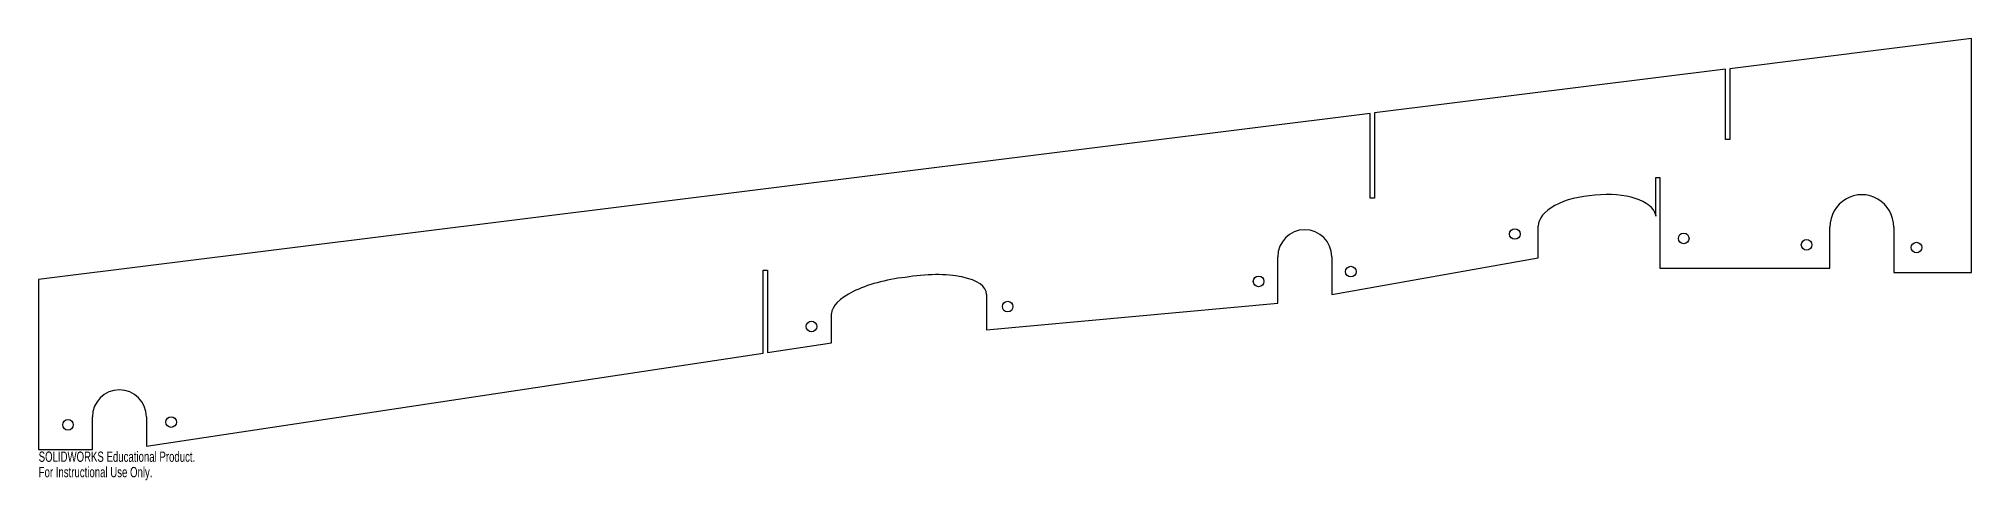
# Model space of a CAD drawing. Header units: millimetres. Extents: x -1303 to -394, y 157 to 365.
import ezdxf

# ---------------------------------------------------------------- set-up
doc = ezdxf.new("R2010")
doc.units = ezdxf.units.MM
doc.styles.add('SLDTEXTSTYLE0', font='TXT', dxfattribs={"width": 0.7})

msp = doc.modelspace()

# ---------------------------------------------------------------- linework, layer by layer
at = {"color": 7, "linetype": 'Continuous', "lineweight": 25}
for p, q in [((-393.68, 365.13), (-507.34, 350.97)), ((-393.68, 255.13), (-393.68, 365.13)), ((-509.34, 350.73), (-674.57, 330.15)), ((-509.34, 317.73), (-509.34, 350.73)), ((-507.34, 350.97), (-507.34, 317.73)), ((-676.57, 329.9), (-1303.22, 251.87)), ((-676.57, 290.15), (-676.57, 329.9)), ((-674.57, 330.15), (-674.57, 290.15)), ((-507.34, 317.73), (-509.34, 317.73)), ((-542.16, 281.56), (-542.22, 299.76)), ((-542.22, 299.76), (-540.22, 299.76)), ((-540.22, 299.76), (-540.22, 257.14)), ((-674.57, 290.15), (-676.57, 290.15)), ((-542.22, 282.07), (-542.16, 281.56)), ((-597.51, 261.95), (-597.51, 276.95)), ((-460.22, 257.14), (-460.22, 276.46)), ((-430.22, 276.46), (-430.22, 255.13)), ((-962.22, 217.21), (-962.22, 256.16)), ((-962.22, 256.16), (-960.22, 256.16)), ((-960.22, 256.16), (-960.22, 217.51)), ((-720.1, 240.63), (-720.1, 262.46)), ((-694.69, 262.5), (-694.69, 244.8)), ((-694.69, 244.8), (-597.51, 261.95)), ((-540.22, 257.14), (-460.22, 257.14)), ((-430.22, 255.13), (-393.68, 255.13)), ((-1303.22, 251.87), (-1303.22, 171.87)), ((-857.19, 244.8), (-857.19, 228.06)), ((-857.19, 228.06), (-720.1, 240.63)), ((-930.04, 222.07), (-930.04, 235.75)), ((-960.22, 217.51), (-930.04, 222.07)), ((-1252.52, 173.38), (-962.22, 217.21)), ((-1277.92, 171.87), (-1277.92, 187.19)), ((-1252.52, 187.19), (-1252.52, 173.38)), ((-1303.22, 171.87), (-1277.92, 171.87))]:
    msp.add_line(p, q, dxfattribs=at)
for centre in [(-608.51, 273.21), (-529.05, 271.14), (-471.22, 268.14), (-419.52, 266.83), (-685.69, 255.52), (-729.1, 250.93), (-847.19, 239.06), (-939.54, 229.7), (-1289.42, 183.42), (-1240.85, 184.72)]:
    msp.add_circle(centre, 2.5, dxfattribs=at)
msp.add_arc((-1265.22, 187.19), 12.7, 0, 180, dxfattribs=at)
for centre, major_axis, ratio, start_param, end_param in [((-571.56, 278.64), (-25.93, -2.22), 0.488009, 4.643607, 6.241403), ((-568, 278.94), (-25.93, -2.22), 0.488009, 3.214012, 4.781171), ((-445.22, 276.46), (0, 15.25), 0.983592, 4.712389, 7.853982), ((-707.4, 262.48), (5.36, 11.55), 0.997616, 5.14765, 8.289242), ((-896.1, 239.92), (33.9, 4.84), 0.370861, 1.497606, 3.088662), ((-891.14, 240.63), (33.9, 4.84), 0.370861, 6.230255, 7.927172)]:
    msp.add_ellipse(centre, major_axis=major_axis, ratio=ratio, start_param=start_param, end_param=end_param, dxfattribs=at)

# ---------------------------------------------------------------- texts
at = {"color": 7, "linetype": 'Continuous', "char_height": 4.8336, "attachment_point": 1, "style": 'SLDTEXTSTYLE0'}
for s, insert in [('SOLIDWORKS Educational Product.', (-1303.22, 170.85)), ('For Instructional Use Only.', (-1303.22, 163.6))]:
    msp.add_mtext(s, dxfattribs=dict(at, insert=insert))

doc.saveas('drawing.dxf')
